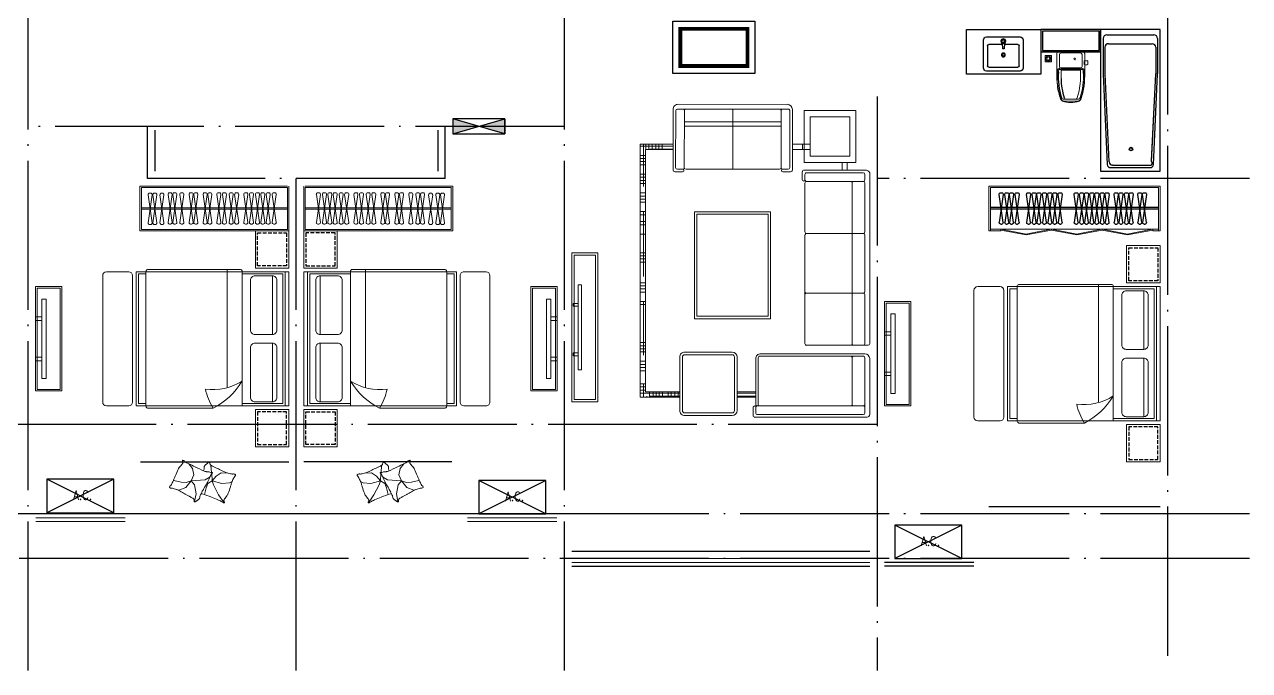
# Model space of a CAD drawing. Extents: x 65861 to 191729, y -16848 to 27649.
# Drawn here: x 156039 to 172489, y 2335 to 11002 of the extents above; entities that cross this region are included whole.
import ezdxf
from ezdxf.enums import TextEntityAlignment as Align

# ---------------------------------------------------------------- set-up
doc = ezdxf.new("R2010")
doc.units = 0
doc.header["$LTSCALE"] = 1000
doc.header["$MEASUREMENT"] = 0
for name, pattern in [('ACAD_ISO02W100', [15, 12, -3]), ('DASH', [0.35, 0.25, -0.1]), ('DOTE', [2.42, 2, -0.2, 0.02, -0.2])]:
    doc.linetypes.add(name, pattern=pattern)
for name, color, linetype in [('14PUB_DIM', 14, 'Continuous'), ('DOTE', 1, 'DOTE'), ('hz', 254, 'Continuous'), ('PUB_TEXT', 255, 'Continuous'), ('WALL', 9, 'Continuous'), ('厨卫', 154, 'Continuous'), ('看线', 5, 'Continuous'), ('空调', 8, 'Continuous'), ('管井', 236, 'Continuous'), ('虚线', 251, 'Continuous'), ('轻质隔墙', 143, 'Continuous')]:
    doc.layers.add(name, color=color, linetype=linetype)
for name, color, linetype, lineweight in [('Text-I', 7, 'Continuous', 5), ('五金', 136, 'Continuous', 9), ('家具', 33, 'Continuous', 9), ('房建名称', 7, 'Continuous', 0), ('移动家具', 41, 'Continuous', 20)]:
    doc.layers.add(name, color=color, linetype=linetype, lineweight=lineweight)
doc.styles.add('C-2007.06.19$0$C-05.28(ok)$0$STANDARD', font='GBENOR', dxfattribs={"bigfont": 'GBCBIG'})
doc.styles.add('DIM_FONT', font='SIMPLEX.shx', dxfattribs={"width": 0.8})

# ---------------------------------------------------------------- blocks, each defined once
blk = doc.blocks.new('XFS')
at = {"layer": '14PUB_DIM'}
blk.add_hatch(color=256, dxfattribs=at).paths.add_polyline_path([(1104652, -51269), (1104452, -51269), (1104652, -51969), (1104452, -51969)])
for p, q in [((1104452, -51969), (1104652, -51269)), ((1104452, -51269), (1104652, -51969))]:
    blk.add_line(p, q, dxfattribs=at)
blk.add_lwpolyline([(1104452, -51969), (1104652, -51969), (1104652, -51269), (1104452, -51269)], close=True, dxfattribs=at)
blk.add_lwpolyline([(1104652, -51269), (1104452, -51269), (1104652, -51969), (1104452, -51969), (1104652, -51269)], dxfattribs=at)
blk = doc.blocks.new('333333333333333333333333')
at = {"layer": '家具'}
for p, q in [((1106032, -52869), (1104052, -52869)), ((1104052, -52869), (1104052, -53469)), ((1106032, -52889), (1104072, -52889)), ((1104072, -52889), (1104072, -53449)), ((1104196, -52964), (1104181, -52964)), ((1104260, -52964), (1104246, -52964)), ((1104355, -52964), (1104341, -52964)), ((1104463, -52959), (1104449, -52959)), ((1104527, -52959), (1104513, -52959)), ((1104622, -52959), (1104608, -52959)), ((1104746, -52959), (1104732, -52959)), ((1104811, -52959), (1104797, -52959)), ((1104934, -52959), (1104920, -52959)), ((1104998, -52959), (1104984, -52959)), ((1105119, -52959), (1105105, -52959)), ((1105193, -52959), (1105179, -52959)), ((1105284, -52959), (1105270, -52959)), ((1105358, -52959), (1105344, -52959)), ((1105483, -52959), (1105468, -52959)), ((1105557, -52959), (1105543, -52959)), ((1105639, -52959), (1105624, -52959)), ((1105708, -52959), (1105694, -52959)), ((1105782, -52959), (1105768, -52959)), ((1105864, -52959), (1105849, -52959)), ((1106032, -52889), (1106032, -53449)), ((1106052, -52869), (1106052, -53469)), ((1104161, -53361), (1104215, -52986)), ((1104161, -52986), (1104215, -53361)), ((1104226, -53361), (1104280, -52986)), ((1104226, -52986), (1104280, -53361)), ((1104321, -53361), (1104375, -52986)), ((1104321, -52986), (1104375, -53361)), ((1104429, -53356), (1104483, -52981)), ((1104429, -52981), (1104483, -53356)), ((1104493, -53356), (1104547, -52981)), ((1104493, -52981), (1104547, -53356)), ((1104588, -53356), (1104642, -52981)), ((1104588, -52981), (1104642, -53356)), ((1104712, -53356), (1104766, -52981)), ((1104712, -52981), (1104766, -53356)), ((1104777, -53356), (1104831, -52981)), ((1104777, -52981), (1104831, -53356)), ((1104900, -53356), (1104954, -52981)), ((1104900, -52981), (1104954, -53356)), ((1104964, -53356), (1105018, -52981)), ((1104964, -52981), (1105018, -53356)), ((1105085, -53356), (1105139, -52981)), ((1105085, -52981), (1105139, -53356)), ((1105159, -53356), (1105213, -52981)), ((1105159, -52981), (1105213, -53356)), ((1105250, -53356), (1105304, -52981)), ((1105250, -52981), (1105304, -53356)), ((1105324, -53356), (1105378, -52981)), ((1105324, -52981), (1105378, -53356)), ((1105449, -53356), (1105503, -52981)), ((1105449, -52981), (1105503, -53356)), ((1105523, -53356), (1105577, -52981)), ((1105523, -52981), (1105577, -53356)), ((1105604, -53356), (1105658, -52981)), ((1105604, -52981), (1105658, -53356)), ((1105674, -53356), (1105728, -52981)), ((1105674, -52981), (1105728, -53356)), ((1105748, -53356), (1105802, -52981)), ((1105748, -52981), (1105802, -53356)), ((1105829, -53356), (1105883, -52981)), ((1105829, -52981), (1105883, -53356)), ((1106032, -53159), (1104072, -53159)), ((1106032, -53179), (1104072, -53179)), ((1106032, -53449), (1104072, -53449)), ((1104196, -53384), (1104181, -53384)), ((1104260, -53384), (1104246, -53384)), ((1104355, -53384), (1104341, -53384)), ((1104463, -53379), (1104449, -53379)), ((1104527, -53379), (1104513, -53379)), ((1104622, -53379), (1104608, -53379)), ((1104746, -53379), (1104732, -53379)), ((1104811, -53379), (1104797, -53379)), ((1104934, -53379), (1104920, -53379)), ((1104998, -53379), (1104984, -53379)), ((1105119, -53379), (1105105, -53379)), ((1105193, -53379), (1105179, -53379)), ((1105284, -53379), (1105270, -53379)), ((1105358, -53379), (1105344, -53379)), ((1105483, -53379), (1105468, -53379)), ((1105557, -53379), (1105543, -53379)), ((1105639, -53379), (1105624, -53379)), ((1105708, -53379), (1105694, -53379)), ((1105782, -53379), (1105768, -53379)), ((1105864, -53379), (1105849, -53379)), ((1104052, -53469), (1106052, -53469))]:
    blk.add_line(p, q, dxfattribs=at)
for centre, start, end in [((1104181, -52984), 90, 187.5946), ((1104196, -52984), 352.4054, 90), ((1104246, -52984), 90, 187.5946), ((1104260, -52984), 352.4054, 90), ((1104341, -52984), 90, 187.5946), ((1104355, -52984), 352.4054, 90), ((1104449, -52979), 90, 187.5946), ((1104463, -52979), 352.4054, 90), ((1104513, -52979), 90, 187.5946), ((1104527, -52979), 352.4054, 90), ((1104608, -52979), 90, 187.5946), ((1104622, -52979), 352.4054, 90), ((1104732, -52979), 90, 187.5946), ((1104746, -52979), 352.4054, 90), ((1104797, -52979), 90, 187.5946), ((1104811, -52979), 352.4054, 90), ((1104920, -52979), 90, 187.5946), ((1104934, -52979), 352.4054, 90), ((1104984, -52979), 90, 187.5946), ((1104998, -52979), 352.4054, 90), ((1105105, -52979), 90, 187.5946), ((1105119, -52979), 352.4054, 90), ((1105179, -52979), 90, 187.5946), ((1105193, -52979), 352.4054, 90), ((1105270, -52979), 90, 187.5946), ((1105284, -52979), 352.4054, 90), ((1105344, -52979), 90, 187.5946), ((1105358, -52979), 352.4054, 90), ((1105468, -52979), 90, 187.5946), ((1105483, -52979), 352.4054, 90), ((1105543, -52979), 90, 187.5946), ((1105557, -52979), 352.4054, 90), ((1105624, -52979), 90, 187.5946), ((1105639, -52979), 352.4054, 90), ((1105694, -52979), 90, 187.5946), ((1105708, -52979), 352.4054, 90), ((1105768, -52979), 90, 187.5946), ((1105782, -52979), 352.4054, 90), ((1105849, -52979), 90, 187.5946), ((1105864, -52979), 352.4054, 90), ((1104181, -53364), 172.4054, 270), ((1104196, -53364), 270, 7.5946), ((1104246, -53364), 172.4054, 270), ((1104260, -53364), 270, 7.5946), ((1104341, -53364), 172.4054, 270), ((1104355, -53364), 270, 7.5946), ((1104449, -53359), 172.4054, 270), ((1104463, -53359), 270, 7.5946), ((1104513, -53359), 172.4054, 270), ((1104527, -53359), 270, 7.5946), ((1104608, -53359), 172.4054, 270), ((1104622, -53359), 270, 7.5946), ((1104732, -53359), 172.4054, 270), ((1104746, -53359), 270, 7.5946), ((1104797, -53359), 172.4054, 270), ((1104811, -53359), 270, 7.5946), ((1104920, -53359), 172.4054, 270), ((1104934, -53359), 270, 7.5946), ((1104984, -53359), 172.4054, 270), ((1104998, -53359), 270, 7.5946), ((1105105, -53359), 172.4054, 270), ((1105119, -53359), 270, 7.5946), ((1105179, -53359), 172.4054, 270), ((1105193, -53359), 270, 7.5946), ((1105270, -53359), 172.4054, 270), ((1105284, -53359), 270, 7.5946), ((1105344, -53359), 172.4054, 270), ((1105358, -53359), 270, 7.5946), ((1105468, -53359), 172.4054, 270), ((1105483, -53359), 270, 7.5946), ((1105543, -53359), 172.4054, 270), ((1105557, -53359), 270, 7.5946), ((1105624, -53359), 172.4054, 270), ((1105639, -53359), 270, 7.5946), ((1105694, -53359), 172.4054, 270), ((1105708, -53359), 270, 7.5946), ((1105768, -53359), 172.4054, 270), ((1105782, -53359), 270, 7.5946), ((1105849, -53359), 172.4054, 270), ((1105864, -53359), 270, 7.5946)]:
    blk.add_arc(centre, 20, start, end, dxfattribs=at)
blk = doc.blocks.new('rrr3')
at = {"layer": '家具', "lineweight": 9, "ltscale": 0.2}
for p, q in [((1241634, 372147), (1241738, 372068)), ((1241892, 372103), (1241906, 372206)), ((1241924, 371975), (1241892, 372103)), ((1241906, 372206), (1241926, 372242)), ((1242035, 372089), (1242035, 372182)), ((1241738, 372068), (1241869, 371992)), ((1241869, 371992), (1241924, 371975)), ((1241924, 371975), (1241882, 371917)), ((1241910, 371916), (1241966, 371940)), ((1241924, 371975), (1241987, 372024)), ((1241924, 371975), (1242018, 371963)), ((1241966, 371940), (1242010, 371957)), ((1241966, 371929), (1241975, 371941)), ((1241987, 372024), (1242035, 372089)), ((1242033, 371961), (1242127, 371949)), ((1241825, 371898), (1241736, 371878)), ((1241882, 371917), (1241825, 371898)), ((1241911, 371693), (1241930, 371879)), ((1241930, 371879), (1241966, 371929)), ((1241634, 371750), (1241737, 371764)), ((1241737, 371764), (1241859, 371738)), ((1241818, 371625), (1241780, 371530)), ((1241911, 371693), (1241818, 371625)), ((1241859, 371738), (1241911, 371693)), ((1241911, 371693), (1241883, 371626)), ((1241883, 371626), (1241887, 371558)), ((1241911, 371693), (1241993, 371724)), ((1241993, 371724), (1242076, 371704)), ((1242076, 371704), (1242139, 371650)), ((1241780, 371530), (1241784, 371506)), ((1241887, 371558), (1241904, 371460)), ((1241904, 371460), (1241910, 371456))]:
    blk.add_line(p, q, dxfattribs=at)
for centre, radius, start, end in [((1241948, 372332), 75.5, 291.9373, 315.0955), ((1242014, 372267), 16.8, 84.6428, 135.0955), ((1242015, 372277), 5.8, 27.2959, 84.6428), ((1241975, 372257), 50.9, 8.6443, 27.2959), ((1241966, 372255), 59.9, 352.216, 8.6443), ((1241639, 372146), 4.43, 103.2808, 176.0516), ((1241669, 372144), 35.2, 176.0516, 200.3452), ((1241693, 372153), 60.1, 200.3452, 218.5854), ((1241639, 372145), 6.3, 36.5792, 103.2808), ((1241656, 372157), 14.2, 216.5792, 259.5926), ((1241584, 372066), 79.2, 22.7069, 38.5854), ((1241667, 372219), 77.1, 259.5926, 267.2714), ((1241664, 372157), 15.3, 267.2714, 284.5709), ((1241658, 372180), 39.3, 284.5709, 296.8179), ((1241517, 372459), 352, 296.8179, 300.9056), ((1241598, 372324), 194, 300.9056, 309.7005), ((1241774, 372112), 81, 116.0735, 129.7005), ((1241824, 372008), 197, 107.8396, 116.0735), ((1242378, 370289), 2003, 105.2625, 107.8396), ((1242285, 370631), 1648, 103.841, 105.2625), ((1241760, 372761), 545, 283.841, 286.3122), ((1241862, 372410), 180, 286.3122, 290.7773), ((1240982, 374731), 2662, 290.7773, 291.9373), ((1242087, 372239), 63, 172.216, 188.2293), ((1242451, 372291), 430, 188.2293, 196.3527), ((1242636, 372346), 624, 196.3527, 203.0962), ((1247433, 374391), 5838, 203.0962, 203.4523), ((1240885, 371774), 837, 20.1287, 22.7069), ((1236888, 370309), 5094, 19.0836, 20.1287), ((1238730, 370946), 3145, 16.6085, 19.0836), ((1242001, 371979), 23.1, 292.2355, 342.8133), ((1242028, 371970), 4.67, 19.3799, 162.8133), ((1242023, 371969), 9.2, 355.7407, 19.3799), ((1242066, 371966), 34, 175.7407, 187.9822), ((1242226, 371988), 195, 187.9822, 194.8807), ((1241864, 371892), 179, 7.6784, 14.8807), ((1236479, 369639), 6102, 23.104, 23.4523), ((1240237, 371243), 2016, 22.0188, 23.104), ((1244978, 373160), 3097, 202.0188, 202.8944), ((1242158, 371969), 35.9, 202.8944, 268.8496), ((1241605, 371798), 45.2, 315.8726, 322.4713), ((1241338, 372004), 383, 322.4713, 323.7837), ((1242179, 371388), 660, 142.7849, 143.7837), ((1241826, 371655), 218, 136.4776, 142.7849), ((1241725, 371752), 77.4, 125.8936, 136.4776), ((1241693, 371796), 22.6, 81.9508, 125.8936), ((1241702, 371864), 45.8, 261.9508, 292.4162), ((1241336, 372751), 1005, 292.4162, 295.0529), ((1241632, 371811), 117, 10.7366, 16.6085), ((1241048, 373369), 1687, 295.0529, 297.0884), ((1241103, 373260), 1565, 297.0884, 299.936), ((1241991, 371718), 214, 112.2355, 119.936), ((1241971, 371906), 71.2, 355.4882, 7.6784), ((1242108, 371896), 66.3, 175.4882, 188.1216), ((1242158, 371903), 117, 188.1216, 201.0043), ((1244985, 372988), 3145, 201.0043, 203.4795), ((1242386, 370902), 1005, 108.0203, 109.3448), ((1242089, 371815), 45.8, 77.5549, 108.0203), ((1242104, 371882), 22.6, 257.5549, 301.4977), ((1242075, 371928), 77.4, 301.4977, 312.0817), ((1241981, 372033), 218, 312.0817, 318.389), ((1241650, 372327), 660, 318.389, 319.3878), ((1242442, 371648), 383, 138.0754, 139.3878), ((1242157, 371920), 12.7, 316.7905, 88.8496), ((1242191, 371873), 45.2, 131.4767, 138.0754), ((1242115, 371959), 69.7, 311.4767, 316.7905), ((1241643, 371754), 12.7, 141.1864, 273.2455), ((1241688, 371718), 69.7, 135.8726, 141.1864), ((1241646, 371706), 35.9, 27.2902, 93.2455), ((1238925, 370302), 3097, 26.4147, 27.2902), ((1243505, 372577), 2016, 206.4147, 207.4999), ((1247129, 374463), 6102, 207.4999, 207.8482), ((1236572, 368886), 5838, 27.4921, 27.8482), ((1246773, 373765), 5094, 203.4795, 204.5246), ((1242900, 371998), 837, 204.5246, 207.1028), ((1242225, 371652), 79.2, 207.1028, 222.9813), ((1241197, 371293), 624, 20.7486, 27.4921), ((1241379, 371361), 430, 12.6252, 20.7486), ((1241737, 371442), 63, 356.6119, 12.6252), ((1243030, 369042), 2662, 115.1732, 116.3332), ((1241974, 371288), 180, 110.7081, 115.1732), ((1242103, 370946), 545, 108.2369, 110.7081), ((1241417, 373029), 1648, 288.2369, 289.6584), ((1241298, 373364), 2003, 289.6584, 292.2355), ((1241981, 371691), 197, 292.2355, 300.4694), ((1242040, 371592), 81, 300.4694, 314.0964), ((1242231, 371394), 194, 125.3015, 134.0964), ((1242322, 371265), 352, 121.2138, 125.3015), ((1242160, 371533), 39.3, 108.9668, 121.2138), ((1242153, 371556), 15.3, 91.6673, 108.9668), ((1242154, 371494), 77.1, 83.9885, 91.6673), ((1242161, 371556), 14.2, 40.9751, 83.9885), ((1242123, 371557), 60.1, 24.7411, 42.9813), ((1242176, 371570), 6.3, 220.9751, 287.6767), ((1242146, 371568), 35.2, 0.4475, 24.7411), ((1242177, 371568), 4.43, 287.6767, 0.4475), ((1241859, 371434), 59.9, 176.6119, 193.0402), ((1241851, 371432), 50.9, 193.0402, 211.6917), ((1241812, 371409), 5.8, 211.6917, 269.0386), ((1241812, 371420), 16.8, 269.0386, 319.4914), ((1241883, 371360), 75.5, 116.3332, 139.4914)]:
    blk.add_arc(centre, radius, start, end, dxfattribs=at)
blk = doc.blocks.new('111')
at = {"layer": '空调', "linetype": 'ACAD_ISO02W100'}
for p, q in [((1000, 0), (0, 500)), ((1000, 500), (0, 0))]:
    blk.add_line(p, q, dxfattribs=at)
blk.add_lwpolyline([(0, 500), (0, 0), (1000, 0), (1000, 500)], close=True, dxfattribs=at)
at = {"layer": 'Text-I', "style": 'DIM_FONT', "width": 0.8}
blk.add_text('A.C.', height=140, dxfattribs=at).set_placement((675, 262), align=Align.MIDDLE_RIGHT)
blk = doc.blocks.new('A$C25AA54E1')
at = {"ltscale": 20}
for p, q in [((884, 2199), (884, 3017)), ((918, 3081), (3211, 3081)), ((3234, 2997), (3234, 3061)), ((3234, 2234), (3234, 2996)), ((3347, 3015), (3347, 1617)), ((3413, 3081), (4163, 3081)), ((4198, 3046), (4198, 1539)), ((1012, 2176), (906, 2176)), ((1712, 2211), (1057, 2211)), ((3212, 2211), (1757, 2211)), ((883, 2042), (71, 2042)), ((906, 1914), (906, 2019)), ((1, 1972), (0, 511)), ((871, 614), (872, 1868)), ((1443, 1750), (2878, 1750)), ((1443, 728), (1443, 1750)), ((2878, 1750), (2878, 728)), ((4024, 1551), (3413, 1551)), ((4047, 1574), (4047, 1539)), ((4175, 1516), (4070, 1516)), ((3325, 1234), (3325, 597)), ((4110, 1300), (3391, 1300)), ((4176, 597), (4176, 1234)), ((2878, 728), (1443, 728)), ((905, 463), (905, 568)), ((3391, 531), (4110, 531)), ((882, 440), (70, 440))]:
    blk.add_line(p, q, dxfattribs=at)
for p, q in [((918, 2994), (918, 2234)), ((1011, 3017), (942, 3017)), ((1034, 2994), (1034, 2234)), ((1711, 3017), (1058, 3017)), ((1734, 2996), (1734, 2234)), ((2511, 3017), (1758, 3017)), ((2534, 2996), (2534, 2234)), ((3211, 3017), (2558, 3017)), ((3380, 2996), (3380, 1606)), ((4070, 3017), (3403, 3017)), ((4047, 2994), (4047, 1574)), ((4140, 3017), (4070, 3017)), ((4163, 2994), (4163, 1574)), ((3211, 2846), (1058, 2846)), ((4025, 2846), (3403, 2846)), ((781, 2780), (884, 2780)), ((781, 2709), (884, 2709)), ((536, 2283), (536, 2042)), ((603, 2178), (536, 2178)), ((606, 2283), (606, 2042)), ((941, 2211), (1012, 2211)), ((64, 1915), (65, 1985)), ((88, 2008), (848, 2007)), ((503, 2041), (503, 2042)), ((871, 1984), (871, 1914)), ((65, 1869), (64, 1915)), ((64, 569), (65, 1872)), ((87, 1892), (849, 1891)), ((87, 1892), (849, 1891)), ((88, 1892), (848, 1891)), ((236, 592), (236, 1892)), ((293, 592), (293, 1892)), ((1476, 1717), (2845, 1717)), ((1476, 761), (1476, 1717)), ((2845, 1717), (2845, 761)), ((4047, 1584), (3402, 1584)), ((3860, 1302), (3860, 1551)), ((3876, 1551), (3876, 1303)), ((3918, 1551), (3918, 1302)), ((3930, 1300), (3930, 1551)), ((4140, 1551), (4070, 1551)), ((65, 1242), (871, 1241)), ((3360, 1234), (3360, 597)), ((4110, 1265), (3391, 1265)), ((4141, 597), (4141, 1234)), ((2845, 761), (1476, 761)), ((64, 499), (64, 569)), ((87, 592), (848, 591)), ((871, 498), (871, 568)), ((3391, 566), (4110, 566)), ((3860, 70), (3860, 531)), ((3930, 507), (3860, 507)), ((3876, 531), (3876, 0)), ((3918, 531), (3918, 128)), ((3930, 0), (3930, 531)), ((87, 476), (848, 475)), ((536, 440), (536, 0)), ((561, 440), (561, 0)), ((603, 440), (603, 128)), ((606, 440), (606, 70)), ((3918, 465), (3860, 465)), ((3930, 416), (3860, 416)), ((3930, 374), (3860, 374)), ((606, 292), (536, 292)), ((603, 250), (536, 250)), ((606, 208), (536, 208)), ((3918, 297), (3860, 297)), ((3930, 255), (3860, 255)), ((3930, 213), (3860, 213)), ((3918, 171), (3860, 171)), ((606, 158), (536, 158)), ((606, 116), (536, 116)), ((606, 74), (536, 74)), ((1105, 44), (536, 44)), ((606, 86), (603, 86)), ((606, 70), (3860, 70)), ((686, 70), (686, 0)), ((728, 70), (728, 0)), ((770, 70), (770, 0)), ((812, 70), (812, 0)), ((938, 70), (938, 0)), ((979, 70), (979, 0)), ((1021, 70), (1021, 0)), ((1063, 70), (1063, 0)), ((1189, 70), (1189, 0)), ((1231, 70), (1231, 0)), ((1273, 70), (1273, 0)), ((1314, 70), (1314, 0)), ((1440, 70), (1440, 0)), ((2310, 44), (1440, 44)), ((1482, 70), (1482, 0)), ((1574, 70), (1574, 0)), ((1616, 70), (1616, 0)), ((1741, 70), (1741, 0)), ((1993, 70), (1993, 0)), ((2035, 70), (2035, 0)), ((2076, 70), (2076, 0)), ((2118, 70), (2118, 0)), ((2394, 70), (2394, 0)), ((2436, 70), (2436, 0)), ((2478, 70), (2478, 0)), ((2520, 70), (2520, 0)), ((2645, 70), (2645, 0)), ((3365, 44), (2645, 44)), ((2687, 70), (2687, 0)), ((3198, 70), (3198, 0)), ((3240, 70), (3240, 0)), ((3281, 70), (3281, 0)), ((3323, 70), (3323, 0)), ((3449, 70), (3449, 0)), ((3491, 70), (3491, 0)), ((3533, 70), (3533, 0)), ((3575, 70), (3575, 0)), ((3750, 70), (3750, 0)), ((3930, 44), (3750, 44)), ((3792, 70), (3792, 0)), ((3834, 70), (3834, 0)), ((3930, 122), (3860, 122)), ((3930, 86), (3918, 86)), ((536, 0), (3930, 0))]:
    blk.add_line(p, q)
blk.add_lwpolyline([(781, 2895), (781, 2199), (85, 2199), (85, 2895)], close=True, dxfattribs=at)
blk.add_lwpolyline([(698, 2812), (698, 2282), (169, 2282), (169, 2812)], close=True)
at = {"ltscale": 20, "extrusion": (0, 0, -1)}
for centre, major_axis, ratio, start_param, end_param in [((953, 3021), (-49.4, 49.4), 1, 5.45018, 6.544088), ((3211, 3058), (16.4, 16.4), 1, -0.785398, 0.696689), ((4163, 3046), (24.6, 24.6), 1, -0.785398, 0.785398), ((906, 2199), (16.2, 16.2), 1, 2.356194, 3.926991), ((1012, 2234), (-16.2, 16.2), 1, 2.356194, 3.926991), ((1012, 2193), (12.7, 12.7), 0.942987, -0.815786, 2.325807), ((1057, 2234), (-16.2, 16.2), 1, 3.926991, 5.497787), ((1712, 2234), (-16.2, 16.2), 1, 2.356194, 3.926991), ((1757, 2234), (16.2, 16.2), 1, 2.356194, 3.926991), ((2512, 2234), (-16.2, 16.2), 1, 2.356194, 3.926991), ((2557, 2234), (16.2, 16.2), 1, 2.356194, 3.926991), ((3212, 2234), (-16.2, 16.2), 1, 2.356194, 3.926991), ((4024, 1574), (16.2, 16.2), 1, 0.785398, 2.356194), ((4175, 1539), (-16.2, 16.2), 1, 2.356194, 3.926991)]:
    blk.add_ellipse(centre, major_axis=major_axis, ratio=ratio, start_param=start_param, end_param=end_param, dxfattribs=at)
at = {"extrusion": (0, 0, -1)}
for centre, major_axis, start_param, end_param in [((942, 2994), (16.4, 16.4), 3.926991, 5.497787), ((1011, 2994), (16.4, 16.4), -0.785398, 0.785398), ((1058, 2994), (16.4, 16.4), 3.926991, 5.497787), ((1711, 2994), (-16.4, 16.4), 0.785398, 2.267485), ((1758, 2994), (16.4, 16.4), 4.0157, 5.497787), ((2511, 2994), (-16.4, 16.4), 0.785398, 2.267485), ((2558, 2994), (16.4, 16.4), 4.0157, 5.497787), ((3211, 2994), (-16.4, 16.4), 0.785398, 2.267485), ((3403, 2994), (16.4, 16.4), 4.0157, 5.497787), ((4023, 2994), (16.4, 16.4), -0.785398, 0.785398), ((4070, 2994), (-16.4, 16.4), 5.497787, 7.068583), ((4140, 2994), (16.4, 16.4), -0.785398, 0.785398), ((1058, 2869), (-16.4, 16.4), 3.926991, 5.409078), ((3211, 2822), (16.4, 16.4), -0.785398, 0.696689), ((3403, 2869), (-16.4, 16.4), 3.926991, 5.409078), ((4025, 2822), (-16.4, 16.4), 0.785398, 2.267485), ((941, 2234), (16.2, 16.2), 2.356194, 3.926991), ((4070, 1574), (16.2, 16.2), 2.356194, 3.926991), ((4140, 1574), (-16.2, 16.2), 2.356194, 3.926991)]:
    blk.add_ellipse(centre, major_axis=major_axis, ratio=1, start_param=start_param, end_param=end_param, dxfattribs=at)
at = {"ltscale": 20}
for centre, major_axis, ratio, start_param, end_param in [((3413, 3015), (-46.6, 46.6), 1, -0.785398, 0.785398), ((71, 1972), (49.7, 49.7), 1, 0.785398, 2.356194), ((883, 2019), (-16.2, 16.2), 1, 3.925825, 5.496622), ((848, 1914), (-16.2, 16.2), 1, 2.355029, 3.925825), ((849, 1868), (16.2, 16.2), 1, 5.496622, 7.067418), ((849, 1868), (16.2, 16.2), 1, 5.496622, 7.067418), ((889, 1914), (12.4, 12.4), 0.984307, 2.347446, 5.489038), ((3413, 1617), (46.6, 46.6), 1, 2.356194, 3.926991), ((4070, 1539), (16.2, 16.2), 1, 2.356194, 3.926991), ((3391, 1234), (-46.6, 46.6), 1, -0.785398, 0.785398), ((4110, 1234), (46.6, 46.6), 1, 5.497787, 7.068583), ((70, 511), (49.7, 49.7), 1, 2.356194, 3.926991), ((848, 614), (-16.2, 16.2), 1, 2.355029, 3.925825), ((848, 568), (-16.2, 16.2), 1, 3.925825, 5.496622), ((888, 568), (12.4, 12.4), 0.984309, -0.794147, 2.347446), ((3391, 597), (46.6, 46.6), 1, 2.356194, 3.926991), ((4110, 597), (-46.6, 46.6), 1, 2.356194, 3.926991), ((882, 463), (-16.2, 16.2), 1, 2.355029, 3.925825)]:
    blk.add_ellipse(centre, major_axis=major_axis, ratio=ratio, start_param=start_param, end_param=end_param, dxfattribs=at)
for centre, major_axis, start_param, end_param in [((1058, 2822), (16.4, 16.4), 0.785398, 2.267485), ((3211, 2869), (16.4, 16.4), 3.926991, 5.409078), ((3403, 2822), (16.4, 16.4), 0.785398, 2.267485), ((4025, 2869), (16.4, 16.4), 3.926991, 5.409078), ((88, 1985), (-16.4, 16.4), -0.786564, 0.784233), ((848, 1985), (16.2, 16.2), 5.496622, 7.067418), ((88, 1915), (16.4, 16.4), 2.355029, 3.925825), ((88, 1869), (-16.4, 16.4), -0.786564, 0.784233), ((89, 1869), (-16.4, 16.4), -0.697854, 0.784233), ((89, 1869), (16.4, 16.4), 0.872942, 2.355029), ((89, 1915), (-16.4, 16.4), 0.784233, 2.266319), ((89, 1915), (-16.4, 16.4), 0.784233, 2.266319), ((3402, 1606), (15.5, 15.5), 2.356194, 3.926991), ((3391, 1234), (-22, 22), -0.785398, 0.785398), ((4110, 1234), (22, 22), 5.497787, 7.068583), ((87, 615), (16.4, 16.4), 2.355029, 3.925825), ((87, 569), (-16.4, 16.4), -0.786564, 0.784233), ((87, 499), (-16.4, 16.4), 0.784233, 2.355029), ((848, 498), (-16.2, 16.2), 2.355029, 3.925825), ((3391, 597), (22, 22), 2.356194, 3.926991), ((4110, 597), (-22, 22), 2.356194, 3.926991)]:
    blk.add_ellipse(centre, major_axis=major_axis, ratio=1, start_param=start_param, end_param=end_param)
blk = doc.blocks.new('R37777777777')
at = {"layer": '家具', "ltscale": 0.5}
blk.add_lwpolyline([(1083652, -53169), (1083302, -53169), (1083302, -55169), (1083652, -55169)], close=True, dxfattribs=at)
at = {"layer": '家具', "ltscale": 40}
for points in [[(1083622, -53199), (1083332, -53199), (1083332, -55139), (1083622, -55139)], [(1083520, -54741), (1083566, -54741), (1083566, -53597), (1083520, -53597)], [(1083566, -53886), (1083632, -53886), (1083632, -53847), (1083566, -53847)], [(1083566, -54550), (1083632, -54550), (1083632, -54511), (1083566, -54511)]]:
    blk.add_lwpolyline(points, close=True, dxfattribs=at)
blk = doc.blocks.new('A$C18784298')
at = {"layer": '移动家具', "color": 251, "ltscale": 40}
for points in [[(0, 1066), (58, 1066), (58, 0), (0, 0)], [(58, 828), (140, 828), (140, 780), (58, 780)], [(58, 239), (140, 239), (140, 287), (58, 287)]]:
    blk.add_lwpolyline(points, close=True, dxfattribs=at)
blk = doc.blocks.new('ytjhgkj')
at = {"layer": '移动家具', "color": 0, "ltscale": 0.5}
blk.add_lwpolyline([(34949, 26116), (34599, 26116), (34599, 27516), (34949, 27516)], close=True, dxfattribs=at)
at = {"layer": '移动家具', "color": 0, "ltscale": 40}
blk.add_lwpolyline([(34929, 26136), (34619, 26136), (34619, 27496), (34929, 27496)], close=True, dxfattribs=at)
at = {"layer": '虚线', "xscale": -1}
blk.add_blockref('A$C18784298', (34739, 26283), dxfattribs=at)
blk = doc.blocks.new('A$C31D9048E')
at = {"layer": '家具'}
for p, q in [((629, 2350), (0, 2350)), ((0, 550), (0, 2350)), ((50, 550), (50, 2350)), ((80, 580), (80, 2320)), ((629, 2320), (80, 2320)), ((629, 550), (629, 2360)), ((1920, 2350), (629, 2350)), ((1900, 2380), (649, 2380)), ((829, 803), (829, 2380)), ((1920, 550), (1920, 2350)), ((1920, 2350), (2050, 2350)), ((1920, 2320), (2020, 2320)), ((2020, 580), (2020, 2320)), ((2050, 550), (2050, 2350)), ((2150, 2350), (2450, 2350)), ((220, 2295), (220, 1508)), ((2100, 600), (2100, 2300)), ((2500, 600), (2500, 2300)), ((220, 605), (220, 1392)), ((962, 550), (0, 550)), ((629, 580), (80, 580)), ((962, 550), (1920, 550)), ((1900, 520), (1017, 520)), ((1920, 580), (2020, 580)), ((1920, 550), (2050, 550)), ((2150, 550), (2450, 550))]:
    blk.add_line(p, q, dxfattribs=at)
for points in [[(450, 2900), (0, 2900), (0, 2400), (450, 2400), (450, 2900), (370, 2900)], [(450, 0), (0, 0), (0, 500), (450, 500), (450, 0), (370, 0)]]:
    blk.add_lwpolyline(points, dxfattribs=at)
for points in [[(220, 2295), (455, 2295, -0.414214), (515, 2235), (515, 1568, -0.414214), (455, 1508), (220, 1508, -0.414214), (160, 1568), (160, 2235, -0.414214)], [(220, 605), (455, 605, 0.414214), (515, 665), (515, 1332, 0.414214), (455, 1392), (220, 1392, 0.414214), (160, 1332), (160, 665, 0.414214)]]:
    blk.add_lwpolyline(points, format="xyb", close=True, dxfattribs=at)
blk.add_lwpolyline([(629, 883, 0.180302), (1121, 775, -0.088637), (1017, 520, 28871.271551)], format="xyb", dxfattribs=at)
for centre, radius, start, end in [((649, 2360), 20, 90, 180), ((1889, 2351), 30.7, 357.6884, 69.6917), ((2150, 2300), 50, 90, 180), ((2450, 2300), 50, 0, 90), ((1442, 1363), 944, 210.6075, 243.2773), ((1889, 549), 30.7, 290.3566, 2.3152), ((2150, 600), 50, 180, 270), ((2450, 600), 50, 270, 0)]:
    blk.add_arc(centre, radius, start, end, dxfattribs=at)
at = {"layer": '虚线', "linetype": 'DASH', "ltscale": 0.2}
for points in [[(420, 2870), (30, 2870), (30, 2430), (420, 2430)], [(420, 30), (30, 30), (30, 470), (420, 470)]]:
    blk.add_lwpolyline(points, close=True, dxfattribs=at)
blk = doc.blocks.new('yg')
at = {"layer": '家具', "color": 0}
for p, q in [((429259, 233013), (429259, 233613)), ((431559, 233613), (429259, 233613)), ((429279, 233593), (431539, 233593)), ((429279, 233013), (429279, 233593)), ((431539, 233013), (431539, 233593)), ((431559, 233013), (431559, 233613)), ((429259, 233013), (429279, 233013)), ((429359, 233033), (429279, 233033)), ((429359, 233013), (429279, 233013)), ((429359, 233033), (429359, 233013)), ((430719, 233033), (431539, 233033)), ((431399, 233033), (431399, 233013)), ((431399, 233013), (431539, 233013)), ((431539, 233013), (431559, 233013))]:
    blk.add_line(p, q, dxfattribs=at)
for points in [[(429279, 233033), (431539, 233033), (431539, 233593), (429279, 233593)], [(429359, 233023), (429699, 232960), (429701, 232969), (429361, 233033)], [(430039, 233023), (429699, 232960), (429697, 232969), (430037, 233033)], [(430039, 233023), (430379, 232960), (430381, 232969), (430041, 233033)], [(430719, 233023), (430379, 232960), (430377, 232969), (430717, 233033)], [(430719, 233023), (431059, 232960), (431061, 232969), (430721, 233033)], [(431399, 233023), (431059, 232960), (431057, 232969), (431397, 233033)]]:
    blk.add_lwpolyline(points, close=True, dxfattribs=at)
at = {"layer": '虚线', "color": 0}
for p, q in [((429441, 233500), (429495, 233125)), ((429441, 233125), (429495, 233500)), ((429475, 233523), (429461, 233523)), ((429505, 233500), (429559, 233125)), ((429505, 233125), (429559, 233500)), ((429539, 233523), (429525, 233523)), ((429620, 233500), (429674, 233125)), ((429620, 233125), (429674, 233500)), ((429654, 233523), (429640, 233523)), ((429684, 233500), (429738, 233125)), ((429684, 233125), (429738, 233500)), ((429719, 233523), (429704, 233523)), ((429758, 233500), (429812, 233125)), ((429758, 233125), (429812, 233500)), ((429792, 233523), (429778, 233523)), ((429822, 233500), (429876, 233125)), ((429822, 233125), (429876, 233500)), ((429857, 233523), (429842, 233523)), ((429945, 233500), (429999, 233125)), ((429945, 233125), (429999, 233500)), ((429980, 233523), (429965, 233523)), ((430010, 233500), (430064, 233125)), ((430010, 233125), (430064, 233500)), ((430044, 233523), (430030, 233523)), ((430083, 233500), (430137, 233125)), ((430083, 233125), (430137, 233500)), ((430118, 233523), (430103, 233523)), ((430148, 233500), (430202, 233125)), ((430148, 233125), (430202, 233500)), ((430182, 233523), (430168, 233523)), ((430221, 233500), (430275, 233125)), ((430221, 233125), (430275, 233500)), ((430255, 233523), (430241, 233523)), ((430286, 233500), (430340, 233125)), ((430286, 233125), (430340, 233500)), ((430320, 233523), (430306, 233523)), ((430359, 233500), (430413, 233125)), ((430359, 233125), (430413, 233500)), ((430393, 233523), (430379, 233523)), ((430574, 233500), (430628, 233125)), ((430574, 233125), (430628, 233500)), ((430608, 233523), (430594, 233523)), ((430648, 233500), (430702, 233125)), ((430648, 233125), (430702, 233500)), ((430682, 233523), (430668, 233523)), ((430712, 233500), (430766, 233125)), ((430712, 233125), (430766, 233500)), ((430746, 233523), (430732, 233523)), ((430786, 233500), (430840, 233125)), ((430786, 233125), (430840, 233500)), ((430820, 233523), (430806, 233523)), ((430860, 233500), (430914, 233125)), ((430860, 233125), (430914, 233500)), ((430894, 233523), (430880, 233523)), ((430924, 233500), (430978, 233125)), ((430924, 233125), (430978, 233500)), ((430959, 233523), (430944, 233523)), ((430998, 233500), (431052, 233125)), ((430998, 233125), (431052, 233500)), ((431032, 233523), (431018, 233523)), ((431154, 233500), (431208, 233125)), ((431154, 233125), (431208, 233500)), ((431188, 233523), (431173, 233523)), ((431228, 233500), (431282, 233125)), ((431228, 233125), (431282, 233500)), ((431262, 233523), (431248, 233523)), ((431292, 233500), (431346, 233125)), ((431292, 233125), (431346, 233500)), ((431327, 233523), (431312, 233523)), ((431366, 233500), (431420, 233125)), ((431366, 233125), (431420, 233500)), ((431400, 233523), (431386, 233523)), ((429279, 233323), (431539, 233323)), ((429279, 233303), (431539, 233303)), ((429475, 233103), (429461, 233103)), ((429539, 233103), (429525, 233103)), ((429654, 233103), (429640, 233103)), ((429719, 233103), (429704, 233103)), ((429792, 233103), (429778, 233103)), ((429857, 233103), (429842, 233103)), ((429980, 233103), (429965, 233103)), ((430044, 233103), (430030, 233103)), ((430118, 233103), (430103, 233103)), ((430182, 233103), (430168, 233103)), ((430255, 233103), (430241, 233103)), ((430320, 233103), (430306, 233103)), ((430393, 233103), (430379, 233103)), ((430608, 233103), (430594, 233103)), ((430682, 233103), (430668, 233103)), ((430746, 233103), (430732, 233103)), ((430820, 233103), (430806, 233103)), ((430894, 233103), (430880, 233103)), ((430959, 233103), (430944, 233103)), ((431032, 233103), (431018, 233103)), ((431188, 233103), (431173, 233103)), ((431262, 233103), (431248, 233103)), ((431327, 233103), (431312, 233103)), ((431400, 233103), (431386, 233103))]:
    blk.add_line(p, q, dxfattribs=at)
for centre, start, end in [((429461, 233503), 90, 187.5946), ((429475, 233503), 352.4054, 90), ((429525, 233503), 90, 187.5946), ((429539, 233503), 352.4054, 90), ((429640, 233503), 90, 187.5946), ((429654, 233503), 352.4054, 90), ((429704, 233503), 90, 187.5946), ((429719, 233503), 352.4054, 90), ((429778, 233503), 90, 187.5946), ((429792, 233503), 352.4054, 90), ((429842, 233503), 90, 187.5946), ((429857, 233503), 352.4054, 90), ((429965, 233503), 90, 187.5946), ((429980, 233503), 352.4054, 90), ((430030, 233503), 90, 187.5946), ((430044, 233503), 352.4054, 90), ((430103, 233503), 90, 187.5946), ((430118, 233503), 352.4054, 90), ((430168, 233503), 90, 187.5946), ((430182, 233503), 352.4054, 90), ((430241, 233503), 90, 187.5946), ((430255, 233503), 352.4054, 90), ((430306, 233503), 90, 187.5946), ((430320, 233503), 352.4054, 90), ((430379, 233503), 90, 187.5946), ((430393, 233503), 352.4054, 90), ((430594, 233503), 90, 187.5946), ((430608, 233503), 352.4054, 90), ((430668, 233503), 90, 187.5946), ((430682, 233503), 352.4054, 90), ((430732, 233503), 90, 187.5946), ((430746, 233503), 352.4054, 90), ((430806, 233503), 90, 187.5946), ((430820, 233503), 352.4054, 90), ((430880, 233503), 90, 187.5946), ((430894, 233503), 352.4054, 90), ((430944, 233503), 90, 187.5946), ((430959, 233503), 352.4054, 90), ((431018, 233503), 90, 187.5946), ((431032, 233503), 352.4054, 90), ((431173, 233503), 90, 187.5946), ((431188, 233503), 352.4054, 90), ((431248, 233503), 90, 187.5946), ((431262, 233503), 352.4054, 90), ((431312, 233503), 90, 187.5946), ((431327, 233503), 352.4054, 90), ((431386, 233503), 90, 187.5946), ((431400, 233503), 352.4054, 90), ((429461, 233123), 172.4054, 270), ((429475, 233123), 270, 7.5946), ((429525, 233123), 172.4054, 270), ((429539, 233123), 270, 7.5946), ((429640, 233123), 172.4054, 270), ((429654, 233123), 270, 7.5946), ((429704, 233123), 172.4054, 270), ((429719, 233123), 270, 7.5946), ((429778, 233123), 172.4054, 270), ((429792, 233123), 270, 7.5946), ((429842, 233123), 172.4054, 270), ((429857, 233123), 270, 7.5946), ((429965, 233123), 172.4054, 270), ((429980, 233123), 270, 7.5946), ((430030, 233123), 172.4054, 270), ((430044, 233123), 270, 7.5946), ((430103, 233123), 172.4054, 270), ((430118, 233123), 270, 7.5946), ((430168, 233123), 172.4054, 270), ((430182, 233123), 270, 7.5946), ((430241, 233123), 172.4054, 270), ((430255, 233123), 270, 7.5946), ((430306, 233123), 172.4054, 270), ((430320, 233123), 270, 7.5946), ((430379, 233123), 172.4054, 270), ((430393, 233123), 270, 7.5946), ((430594, 233123), 172.4054, 270), ((430608, 233123), 270, 7.5946), ((430668, 233123), 172.4054, 270), ((430682, 233123), 270, 7.5946), ((430732, 233123), 172.4054, 270), ((430746, 233123), 270, 7.5946), ((430806, 233123), 172.4054, 270), ((430820, 233123), 270, 7.5946), ((430880, 233123), 172.4054, 270), ((430894, 233123), 270, 7.5946), ((430944, 233123), 172.4054, 270), ((430959, 233123), 270, 7.5946), ((431018, 233123), 172.4054, 270), ((431032, 233123), 270, 7.5946), ((431173, 233123), 172.4054, 270), ((431188, 233123), 270, 7.5946), ((431248, 233123), 172.4054, 270), ((431262, 233123), 270, 7.5946), ((431312, 233123), 172.4054, 270), ((431327, 233123), 270, 7.5946), ((431386, 233123), 172.4054, 270), ((431400, 233123), 270, 7.5946)]:
    blk.add_arc(centre, 20, start, end, dxfattribs=at)
at = {"layer": '虚线', "color": 0, "style": 'DIM_FONT', "width": 0.7, "flags": 9}
for tag, p in [('YSIZE', (429469, 233298)), ('XSIZE', (429469, 233298)), ('YSIZE', (429534, 233298)), ('XSIZE', (429534, 233298)), ('YSIZE', (429648, 233298)), ('XSIZE', (429648, 233298)), ('YSIZE', (429713, 233298)), ('XSIZE', (429713, 233298)), ('YSIZE', (429786, 233298)), ('XSIZE', (429786, 233298)), ('YSIZE', (429851, 233298)), ('XSIZE', (429851, 233298)), ('YSIZE', (429974, 233298)), ('XSIZE', (429974, 233298)), ('YSIZE', (430038, 233298)), ('XSIZE', (430038, 233298)), ('YSIZE', (430112, 233298)), ('XSIZE', (430112, 233298)), ('YSIZE', (430176, 233298)), ('XSIZE', (430176, 233298)), ('YSIZE', (430250, 233298)), ('XSIZE', (430250, 233298)), ('YSIZE', (430314, 233298)), ('XSIZE', (430314, 233298)), ('YSIZE', (430388, 233298)), ('XSIZE', (430388, 233298)), ('YSIZE', (430602, 233298)), ('XSIZE', (430602, 233298)), ('YSIZE', (430676, 233298)), ('XSIZE', (430676, 233298)), ('YSIZE', (430740, 233298)), ('XSIZE', (430740, 233298)), ('YSIZE', (430814, 233298)), ('XSIZE', (430814, 233298)), ('YSIZE', (430888, 233298)), ('XSIZE', (430888, 233298)), ('XSIZE', (430953, 233298)), ('YSIZE', (430953, 233298)), ('YSIZE', (431026, 233298)), ('XSIZE', (431026, 233298)), ('YSIZE', (431182, 233298)), ('XSIZE', (431182, 233298)), ('YSIZE', (431256, 233298)), ('XSIZE', (431256, 233298)), ('YSIZE', (431321, 233298)), ('XSIZE', (431321, 233298)), ('YSIZE', (431394, 233298)), ('XSIZE', (431394, 233298))]:
    blk.add_attdef(tag, p, '', height=0.5, rotation=180, dxfattribs=at)
blk = doc.blocks.new('ma2')
at = {"layer": '厨卫', "color": 0}
for centre, radius, start, end in [((712, -340), 881, 175.7103, 198.2941), ((704, -353), 834, 180.1819, 198.4973)]:
    blk.add_arc(centre, radius, start, end, dxfattribs=at)
at = {"layer": '家具', "color": 0}
for p, q in [((0, 0), (-166, 0)), ((0, 0), (166, 0)), ((-189, -22), (-189, -274)), ((-153, -36), (-153, -198)), ((0, -14), (-130, -14)), ((0, -14), (130, -14)), ((153, -36), (153, -198)), ((180, -125), (180, -165)), ((192, -118), (187, -118)), ((189, -22), (189, -122)), ((189, -121), (189, -130)), ((189, -137), (189, -146)), ((189, -153), (189, -162)), ((192, -118), (222, -118)), ((230, -125), (230, -165)), ((-180, -230), (-139, -212)), ((-180, -230), (-180, -316)), ((-180, -230), (0, -230)), ((-176, -279), (-176, -280)), ((-166, -274), (-171, -274)), ((-166, -253), (-166, -274)), ((-148, -235), (0, -235)), ((-139, -212), (0, -212)), ((-130, -220), (0, -220)), ((-130, -250), (-130, -356)), ((0, -247), (-127, -247)), ((-119, -247), (0, -247)), ((139, -212), (0, -212)), ((130, -220), (0, -220)), ((180, -230), (0, -230)), ((148, -235), (0, -235)), ((119, -247), (0, -247)), ((0, -247), (127, -247)), ((130, -250), (130, -356)), ((180, -230), (139, -212)), ((166, -253), (166, -274)), ((166, -274), (171, -274)), ((176, -279), (176, -280)), ((180, -230), (180, -316)), ((192, -172), (187, -172)), ((189, -170), (189, -274)), ((192, -172), (222, -172)), ((-77, -636), (-102, -636)), ((-68, -636), (-77, -636)), ((-68, -636), (0, -636)), ((68, -636), (0, -636)), ((68, -636), (77, -636)), ((77, -636), (102, -636)), ((93, -660), (-93, -660)), ((0, -660), (93, -660))]:
    blk.add_line(p, q, dxfattribs=at)
blk.add_circle((53, -94), 11.4, dxfattribs=at)
for centre, radius, start, end in [((-166, -22), 22.5, 90, 180), ((166, -22), 22.5, 0, 90), ((-130, -36), 22.5, 90, 180), ((130, -36), 22.5, 0, 90), ((187, -125), 7.2, 90, 180), ((222, -125), 7.2, 0, 90), ((6806, -15), 7000, 182.1248, 183.6001), ((316, -367), 499, 170.0177, 190.1149), ((-171, -279), 4.5, 90, 180), ((-148, -253), 18, 90, 180), ((-130, -198), 22.5, 180, 270), ((-127, -250), 3.6, 90, 180), ((-712, -340), 881, 341.7059, 4.2897), ((127, -250), 3.6, 0, 90), ((130, -198), 22.5, 270, 0), ((148, -253), 18, 0, 90), ((171, -279), 4.5, 0, 90), ((-316, -367), 499, 349.8851, 9.9823), ((187, -165), 7.2, 180, 270), ((-6806, -15), 7000, 356.3999, 357.8752), ((222, -165), 7.2, 270, 0), ((749, -321), 939, 188.1773, 199.5371), ((594, -353), 776, 187.5237, 201.3401), ((-704, -353), 834, 341.5027, 359.8181), ((-594, -353), 776, 338.6599, 352.4763), ((-749, -321), 939, 340.4627, 351.8238), ((-123, -630), 13.5, 199.5371, 212.7351), ((-70, -597), 75.7, 212.7351, 236.2527), ((-116, -630), 13.5, 201.3401, 225.0457), ((117, -396), 344, 225.0457, 228.0777), ((-100, -611), 25.3, 193.7471, 265.3876), ((-92, -626), 34, 231.9313, 272.5793), ((-70, -612), 18, 198.4973, 250.8187), ((-15, -386), 250, 255.8484, 273.4075), ((15, -386), 250, 266.5925, 284.1516), ((70, -612), 18, 289.1813, 341.5027), ((92, -626), 34, 267.4207, 308.0687), ((100, -611), 25.3, 274.6124, 346.2529), ((70, -597), 75.7, 303.7473, 327.2649), ((-117, -396), 344, 311.9223, 314.9543), ((116, -630), 13.5, 314.9543, 338.6599), ((123, -630), 13.5, 327.2649, 340.4629), ((-13, -423), 257, 247.1573, 272.879), ((13, -423), 257, 267.121, 292.8427)]:
    blk.add_arc(centre, radius, start, end, dxfattribs=at)
blk = doc.blocks.new('x6')
at = {"layer": '厨卫', "color": 0}
for p, q in [((227, 0), (-227, 0)), ((-265, -38), (-265, -419)), ((-214, -387), (-214, -121)), ((-195, -102), (-16, -102)), ((-19, -57), (-32, -57)), ((-13, -43), (-23, -34)), ((-13, -70), (-22, -80)), ((-16, -84), (-13, -158)), ((-13, -158), (13, -158)), ((0, -38), (0, -24)), ((0, -75), (0, -89)), ((22, -33), (13, -43)), ((23, -79), (13, -70)), ((16, -84), (13, -158)), ((16, -102), (195, -102)), ((19, -57), (32, -57)), ((214, -121), (214, -387)), ((265, -419), (265, -38)), ((-227, -457), (227, -457)), ((195, -406), (-195, -406))]:
    blk.add_line(p, q, dxfattribs=at)
for centre, radius in [((0, -57), 32.3), ((0, -57), 18.8), ((-1, -241), 25.4), ((-1, -241), 16)]:
    blk.add_circle(centre, radius, dxfattribs=at)
for centre, radius, start, end in [((-227, -38), 38.1, 90, 180), ((227, -38), 38.1, 0, 90), ((-195, -121), 19.1, 90, 180), ((195, -121), 19.1, 0, 90), ((-227, -419), 38.1, 180, 270), ((-195, -387), 19.1, 180, 270), ((195, -387), 19.1, 270, 0), ((227, -419), 38.1, 270, 0)]:
    blk.add_arc(centre, radius, start, end, dxfattribs=at)
blk = doc.blocks.new('qqqewere')
at = {"layer": '厨卫'}
for p, q in [((430647, 215956), (430647, 214055)), ((431446, 215956), (430647, 215956)), ((430737, 215866), (430682, 214652)), ((430760, 215831), (430706, 214649)), ((431285, 215873), (430767, 215873)), ((431309, 215908), (430784, 215908)), ((431387, 214649), (431333, 215831)), ((431411, 214652), (431356, 215866)), ((431446, 214055), (431446, 215956)), ((430760, 215819), (430706, 214649)), ((430682, 214174), (430682, 214647)), ((430706, 214293), (430706, 214649)), ((431387, 214293), (431387, 214649)), ((431411, 214174), (431411, 214647)), ((431340, 214245), (430753, 214245)), ((430647, 214055), (431446, 214055)), ((431363, 214127), (430730, 214127))]:
    blk.add_line(p, q, dxfattribs=at)
for radius in [23.8, 19]:
    blk.add_circle((431038, 215659), radius, dxfattribs=at)
for centre, radius, start, end in [((430784, 215861), 47.5, 90, 173.7966), ((430776, 215850), 24.8, 112.5638, 230.6631), ((431285, 215825), 47.5, 6.6325, 90), ((431309, 215861), 47.5, 6.2034, 90), ((430730, 214647), 47.5, 173.7966, 180), ((431363, 214647), 47.5, 0, 6.2034), ((430753, 214293), 47.5, 180, 270), ((431340, 214293), 47.5, 270, 0), ((430730, 214174), 47.5, 180, 270), ((431363, 214174), 47.5, 270, 0)]:
    blk.add_arc(centre, radius, start, end, dxfattribs=at)
at = {"layer": '厨卫', "style": 'C-2007.06.19$0$C-05.28(ok)$0$STANDARD', "text_generation_flag": 4, "width": 0.8, "flags": 9}
for tag in ['YSIZE', 'XSIZE']:
    blk.add_attdef(tag, (431446, 215006), '', height=0.594, dxfattribs=at)
blk = doc.blocks.new('A$C56722DB7')
at = {"layer": '五金', "color": 0}
for points in [[(86, 86), (86, 0), (0, 0), (0, 86)], [(10, 43), (10, 42), (26, 42), (26, 43)], [(20, 66), (19, 65), (30, 54), (31, 55)], [(19, 20), (21, 19), (32, 30), (30, 31)], [(43, 76), (42, 76), (42, 60), (43, 60)], [(43, 10), (44, 10), (44, 26), (43, 26)], [(66, 66), (65, 67), (54, 56), (55, 55)], [(66, 19), (67, 21), (56, 32), (55, 30)], [(76, 43), (76, 44), (60, 44), (60, 43)]]:
    blk.add_lwpolyline(points, close=True, dxfattribs=at)
blk.add_circle((43, 43), 36.6, dxfattribs=at)

msp = doc.modelspace()

# ---------------------------------------------------------------- linework, layer by layer
at = {"layer": 'DOTE', "color": 1}
for p, q in [((171389, 19053), (171389, 2335)), ((167489, 10035), (167489, 2335)), ((161689, 8935), (157689, 8935)), ((172489, 8935), (167489, 8935)), ((167489, 5635), (151889, 5635)), ((172489, 4435), (146989, 4435)), ((172489, 3835), (146989, 3835))]:
    msp.add_line(p, q, dxfattribs=at)
at = {"layer": 'DOTE'}
for p, q in [((156089, 2335), (156089, 13835)), ((163289, 2335), (163289, 13835)), ((163289, 9635), (156089, 9635)), ((157689, 8935), (157689, 9636)), ((161689, 8935), (161689, 9636)), ((159689, 2335), (159689, 8935)), ((163289, 4435), (155289, 4435))]:
    msp.add_line(p, q, dxfattribs=at)
at = {"layer": 'PUB_TEXT', "ltscale": 0.8}
msp.add_lwpolyline([(164746, 11045), (165848, 11045), (165848, 10346), (164746, 10346)], close=True, dxfattribs=at)
at = {"layer": 'PUB_TEXT', "ltscale": 0.8, "const_width": 50}
msp.add_lwpolyline([(164846, 10945), (165748, 10945), (165748, 10446), (164846, 10446)], close=True, dxfattribs=at)
at = {"layer": 'WALL'}
for p, q in [((157789, 9586), (157789, 9034)), ((161589, 9586), (161589, 9034))]:
    msp.add_line(p, q, dxfattribs=at)
at = {"layer": '厨卫'}
msp.add_lwpolyline([(168726, 10335), (168689, 10335), (168689, 10935), (169689, 10935), (169689, 10335), (169689, 10335)], close=True, dxfattribs=at)
at = {"layer": '家具'}
for p, q in [((170489, 8935), (171289, 8935)), ((157389, 4385), (156189, 4385)), ((157389, 4335), (156189, 4335)), ((161989, 4385), (163189, 4385)), ((161989, 4335), (163189, 4335)), ((163389, 3835), (167389, 3835)), ((163389, 3785), (167389, 3785))]:
    msp.add_line(p, q, dxfattribs=at)
at = {"layer": '看线'}
for p, q in [((157598, 5135), (159589, 5135)), ((161779, 5135), (159789, 5135)), ((168989, 4535), (171289, 4535)), ((163389, 3935), (167389, 3935)), ((168789, 3785), (167589, 3785)), ((163389, 3735), (167389, 3735)), ((168789, 3735), (167589, 3735))]:
    msp.add_line(p, q, dxfattribs=at)
at = {"layer": '管井'}
for points in [[(169689, 10635), (170489, 10635), (170489, 10935), (169689, 10935)], [(169709, 10655), (170469, 10655), (170469, 10915), (169709, 10915)]]:
    msp.add_lwpolyline(points, close=True, dxfattribs=at)

# ---------------------------------------------------------------- block references
at = {"layer": 'hz', "rotation": 90}
msp.add_blockref('XFS', (110520, -1094917), dxfattribs=at)
at = {"layer": 'hz', "xscale": -1}
msp.add_blockref('R37777777777', (1247040, 61108), dxfattribs=at)
at = {"layer": '厨卫', "rotation": 180}
for name, p in [('qqqewere', (601935, 224990)), ('A$C56722DB7', (169830, 10587))]:
    msp.add_blockref(name, p, dxfattribs=at)
at = {"layer": '厨卫', "xscale": -1}
msp.add_blockref('x6', (169183, 10835), dxfattribs=at)
at = {"layer": '厨卫'}
msp.add_blockref('ma2', (170089, 10635), dxfattribs=at)
at = {"layer": '家具'}
for name, p, rotation in [('A$C25AA54E1', (164308, 9932), 270), ('A$C31D9048E', (159789, 5335), 359.9999999966649), ('ytjhgkj', (132990, -20231), 359.9999999966649), ('rrr3', (584214, -1220466), 92.3879160902104)]:
    msp.add_blockref(name, p, dxfattribs=dict(at, rotation=rotation))
at = {"layer": '家具', "xscale": -1}
for name, p, rotation in [('yg', (600548, -224778), 359.9999999966649), ('A$C31D9048E', (171289, 5135), 359.9999999966649), ('ytjhgkj', (197789, -20031), 359.9999999966649), ('rrr3', (-264836, -1220466), 267.6120839097896)]:
    msp.add_blockref(name, p, dxfattribs=dict(at, rotation=rotation))
msp.add_blockref('A$C31D9048E', (159589, 5335), dxfattribs=at)
at = {"layer": '家具'}
msp.add_blockref('ytjhgkj', (121589, -20031), dxfattribs=at)
at = {"layer": '房建名称', "xscale": 0.9000000000232831, "yscale": 0.9000000000232831, "zscale": 0.9}
for p in [(156339, 4451), (162141, 4435), (167725, 3835)]:
    msp.add_blockref('111', p, dxfattribs=at)
at = {"layer": '轻质隔墙'}
msp.add_blockref('333333333333333333333333', (-946463, 61703), dxfattribs=at)
msp.add_blockref('333333333333333333333333', (-946463, 61703), dxfattribs=at)
at = {"layer": '轻质隔墙', "xscale": -1}
msp.add_blockref('333333333333333333333333', (1265841, 61703), dxfattribs=at)
msp.add_blockref('333333333333333333333333', (1265841, 61703), dxfattribs=at)

doc.saveas('drawing.dxf')
